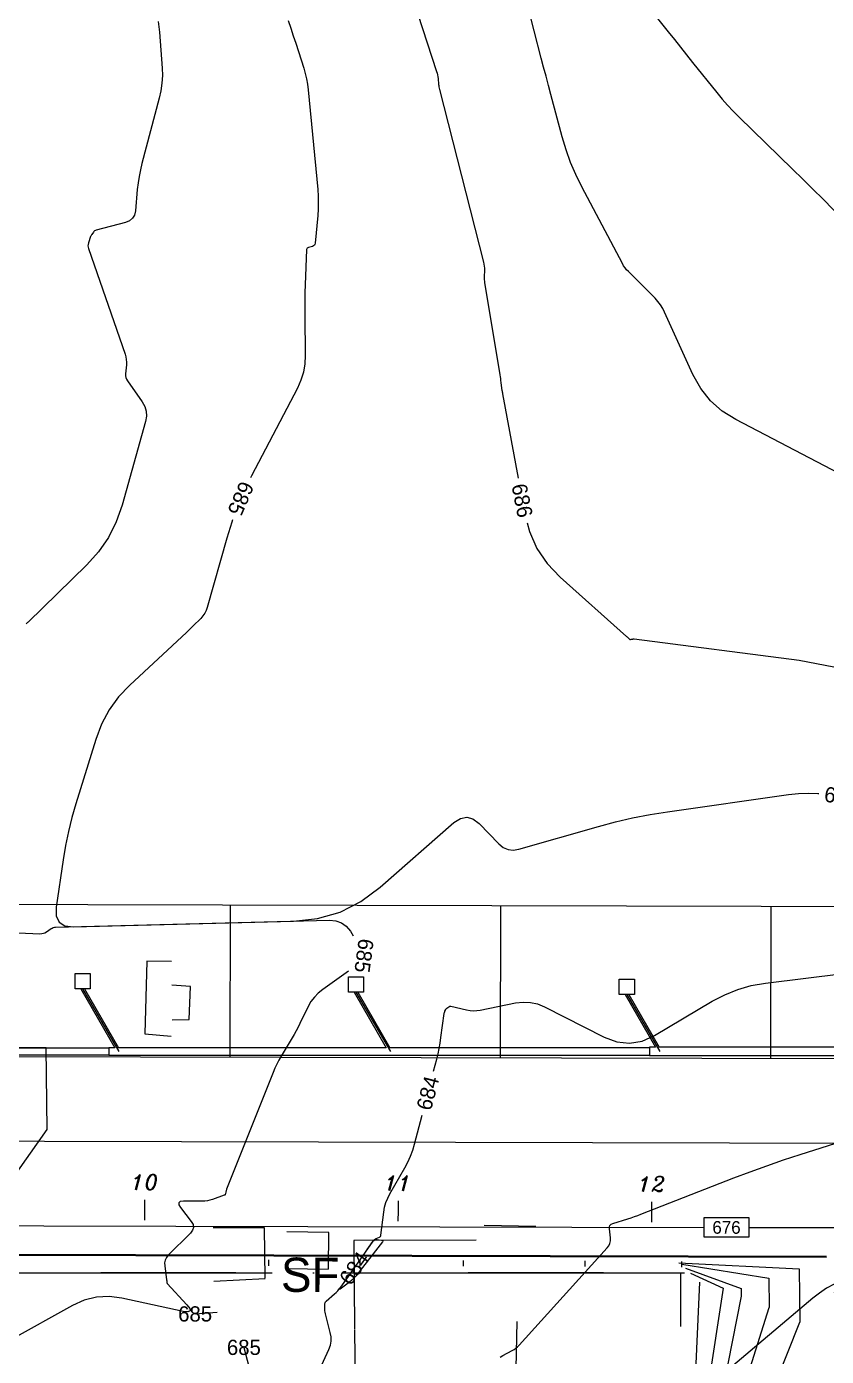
# Model space of a CAD drawing. Extents: x 9956 to 12723, y 9559 to 10903.
# Drawn here: x 11028 to 11343, y 10052 to 10577 of the extents above; entities that cross this region are included whole.
import ezdxf
from ezdxf.enums import TextEntityAlignment as Align

# ---------------------------------------------------------------- set-up
doc = ezdxf.new("R2010")
doc.units = 0
doc.header["$MEASUREMENT"] = 0
doc.linetypes.add('DGN Style 4', pattern=[121.953328, 60.938578, -30.469289, 0.076173, -30.469289])
doc.linetypes.add('DGN Style 6', pattern=[144.881468, 0.076173, -30.469289, 53.321255, -30.469289, 0.076173, -30.469289])
for name, color, linetype, lineweight in [('A-SITE-CARS', 7, 'Continuous', 0), ('A-SITE-FENC', 7, 'Continuous', 0), ('A-SITE-PLAY', 7, 'Continuous', 0), ('A-SITE-WATR', 7, 'Continuous', 0), ('A-SPOT', 7, 'Continuous', 0), ('G-ANNO-BRDR', 7, 'Continuous', 0), ('P-PVMT-JB', 7, 'Continuous', 0), ('PROJECT AREA', 7, 'Continuous', 0)]:
    doc.layers.add(name, color=color, linetype=linetype, lineweight=lineweight)
doc.styles.add('Style-Font 001', font='Font 001.shx')
doc.styles.add('Style-ITALICS', font='ITALICS.shx')
doc.styles.add('Style-WORKING', font='WORKING.shx')

msp = doc.modelspace()

# ---------------------------------------------------------------- linework, layer by layer
at = {"layer": 'A-SITE-CARS', "color": 7, "linetype": 'Continuous', "lineweight": 0}
for p, q in [((10897.77, 10085.05), (11124.43, 10085.05)), ((11151.96, 10085.05), (11287.05, 10085.05))]:
    msp.add_line(p, q, dxfattribs=at)
at = {"layer": 'A-SITE-FENC', "color": 7, "linetype": 'Continuous', "lineweight": 0}
for p, q in [((11048.94, 10197.11), (11062.38, 10173.83)), ((11050.38, 10197.11), (11063.83, 10173.83)), ((11156.74, 10195.8), (11169.43, 10173.83)), ((11158.19, 10195.8), (11170.87, 10173.83)), ((11263.57, 10194.82), (11275.55, 10174.08)), ((11265.02, 10194.82), (11276.99, 10174.08)), ((11059.97, 10170.95), (10848.66, 10170.95)), ((11059.97, 10173.7), (10956.44, 10173.7)), ((11059.97, 10173.83), (11059.97, 10170.83)), ((11062.38, 10173.83), (11059.97, 10173.83)), ((11273.28, 10170.83), (11059.97, 10170.83)), ((11169.43, 10173.83), (11063.83, 10173.83)), ((11273.28, 10173.83), (11170.87, 10173.83)), ((11273.28, 10174.08), (11273.28, 10170.58)), ((11275.55, 10174.08), (11273.28, 10174.08)), ((11388.32, 10170.58), (11273.28, 10170.58)), ((11388.32, 10174.08), (11276.99, 10174.08))]:
    msp.add_line(p, q, dxfattribs=at)
at = {"layer": 'A-SITE-FENC', "color": 7, "linetype": 'DGN Style 4', "lineweight": 0}
for p, q in [((11049.66, 10197.11), (11063.97, 10172.33)), ((11157.46, 10195.8), (11171.02, 10172.33)), ((11264.29, 10194.82), (11277.28, 10172.33))]:
    msp.add_line(p, q, dxfattribs=at)
at = {"layer": 'A-SITE-FENC', "color": 7, "linetype": 'Continuous', "lineweight": 0, "flags": 128}
for points in [[(11046.66, 10203.11), (11052.66, 10203.11), (11052.66, 10197.11), (11046.66, 10197.11)], [(11154.46, 10201.8), (11160.46, 10201.8), (11160.46, 10195.8), (11154.46, 10195.8)], [(11261.29, 10200.82), (11267.29, 10200.82), (11267.29, 10194.82), (11261.29, 10194.82)]]:
    msp.add_lwpolyline(points, close=True, dxfattribs=at)
at = {"layer": 'A-SITE-PLAY', "color": 7, "lineweight": 0}
for p, q in [((11228.39, 10103.35), (11208.05, 10103.77)), ((11130, 10086.73), (11146.67, 10086.53)), ((11101.35, 10081.81), (11121.68, 10082.81))]:
    msp.add_line(p, q, dxfattribs=at)
at = {"layer": 'A-SITE-PLAY', "color": 7, "lineweight": 0, "flags": 128}
for points in [[(11084.66, 10207.82), (11074.95, 10207.93), (11074.22, 10179.3), (11084.6, 10178.34)], [(11084.91, 10184.8), (11091.63, 10185.03), (11092.2, 10197.93), (11084.81, 10198.45)], [(11121.61, 10082.95), (11121.36, 10102.86), (11101.18, 10102.8)], [(11146.67, 10086.6), (11146.7, 10100.99), (11130.25, 10101.28)], [(11204.9, 10097.93), (11156.61, 10097.86), (11156.82, 10062.94)]]:
    msp.add_lwpolyline(points, dxfattribs=at)
at = {"layer": 'A-SITE-WATR', "color": 7, "linetype": 'Continuous', "lineweight": 0}
for p, q in [((11342.99, 10091.55), (10880.39, 10092.68)), ((11342.99, 10091.05), (10880.39, 10092.18))]:
    msp.add_line(p, q, dxfattribs=at)
at = {"layer": 'A-SITE-WATR', "color": 7, "lineweight": 0, "flags": 128}
for points in [[(10914.27, 10102.89), (10995.06, 10102.29), (10999.07, 10102.02), (11002.87, 10100.71), (11006.2, 10098.46), (11008.23, 10096.24), (11008.82, 10095.42), (11010.55, 10091.79), (11011.27, 10087.84), (11021.04, 10087.52), (11020.94, 10120.62), (11035.72, 10141.53), (11035.33, 10173.83), (11023.21, 10173.82)], [(11220.88, 10065.88), (11220.32, 10041.1), (11163.21, 10040.28), (11160.19, 10035.57), (11162.36, 10033.74), (11155.12, 10023.24), (11180.49, 10023.01), (11180.49, 10019.35), (11189.71, 10019.26), (11189.55, 10017.2)], [(11058.86, 10030.96), (11150.96, 10030.51), (11157.28, 10040.33), (11157.07, 10062.72)]]:
    msp.add_lwpolyline(points, dxfattribs=at)
at = {"layer": 'A-SPOT', "color": 7, "linetype": 'Continuous', "lineweight": 0, "flags": 128}
msp.add_lwpolyline([(10897.16, 10630.62), (10328.85, 10632.02), (10328.88, 10642.02), (10253.88, 10642.2), (10253.7, 10567.2), (10263.7, 10567.18), (10262.88, 10232.19), (10896.18, 10230.64), (10896.18, 10231.41), (10975.18, 10231.22), (10975.14, 10215.11), (10998.47, 10215.06), (10998.51, 10230.39), (11582.82, 10228.96), (11583.64, 10563.94), (11593.64, 10563.92), (11593.82, 10638.91), (11518.83, 10639.1), (11518.8, 10629.1), (10977.16, 10630.43), (10977.16, 10629.66), (10897.16, 10629.85)], close=True, dxfattribs=at)
at = {"layer": 'G-ANNO-BRDR', "color": 43, "linetype": 'Continuous', "lineweight": 0}
for p, q in [((11107.8, 10230.12), (11107.65, 10170.12)), ((11214.46, 10229.86), (11214.31, 10169.86)), ((11321.12, 10229.6), (11320.98, 10169.6)), ((11123.1, 10087.86), (11123.1, 10090.13)), ((11159.06, 10087.63), (11159.06, 10089.9)), ((11199.84, 10087.63), (11199.84, 10089.9)), ((11247.85, 10087.53), (11247.85, 10089.81)), ((11284.79, 10088.98), (11332.2, 10086.57)), ((11285.92, 10087.3), (11285.92, 10089.58)), ((11285.92, 10088.44), (11320.25, 10082.95)), ((11287.37, 10086.9), (11309.33, 10078.88)), ((11332.2, 10086.57), (11332.53, 10065.65)), ((11289.45, 10084.89), (11302.22, 10078.98)), ((11320.25, 10082.95), (11320.43, 10071.44)), ((11302.22, 10078.98), (11294.82, 10030.1)), ((11309.38, 10075.83), (11297.37, 10015.05)), ((11309.33, 10078.88), (11309.38, 10075.83)), ((11300.3, 10007.33), (11320.43, 10071.44)), ((11302.76, 9990.63), (11332.53, 10065.65))]:
    msp.add_line(p, q, dxfattribs=at)
at = {"layer": 'G-ANNO-BRDR', "color": 43, "linetype": 'Continuous', "lineweight": 0, "flags": 128}
for points in [[(11170.87, 10615.55), (11189.23, 10558.83), (11189.43, 10558.15), (11189.6, 10557.46), (11189.72, 10556.76), (11189.81, 10556.06), (11190.03, 10553.74), (11190.08, 10553.25), (11190.16, 10552.76), (11190.25, 10552.27), (11190.37, 10551.78), (11207.75, 10483.62), (11207.92, 10482.83), (11208.03, 10482.04), (11208.09, 10481.25), (11208.1, 10480.44), (11208.02, 10477.81), (11208.02, 10477.24), (11208.05, 10476.68), (11208.1, 10476.12), (11208.18, 10475.56), (11214.19, 10439.19), (11214.31, 10438.45), (11214.42, 10437.7), (11214.52, 10436.95), (11214.62, 10436.2), (11215.03, 10432.95), (11215.05, 10432.83), (11215.07, 10432.71), (11215.1, 10432.59), (11215.12, 10432.47), (11215.22, 10432.07), (11215.24, 10431.99), (11215.25, 10431.9), (11215.27, 10431.82), (11215.29, 10431.73), (11221.39, 10398.49)], [(11348.06, 10400.26), (11307.28, 10421.53), (11301.9, 10424.9), (11297.29, 10429), (11293.45, 10433.82), (11290.37, 10439.38), (11279.2, 10463.91), (11278.44, 10465.4), (11277.56, 10466.81), (11276.56, 10468.14), (11275.43, 10469.39), (11271.57, 10473.33), (11270.74, 10474.17), (11269.9, 10475), (11269.06, 10475.83), (11268.22, 10476.66), (11264.88, 10479.9), (11264.2, 10480.62), (11263.58, 10481.38), (11263.02, 10482.19), (11262.52, 10483.05), (11246.52, 10513.4), (11244.19, 10518.15), (11242.12, 10523), (11240.33, 10527.96), (11238.82, 10533.04), (11234.32, 10549.78), (11233.36, 10553.37), (11232.41, 10556.96), (11231.47, 10560.55), (11230.54, 10564.15), (11216.63, 10618.1)], [(11269.48, 10588.45), (11280.63, 10574.44), (11283.02, 10571.44), (11285.42, 10568.44), (11287.81, 10565.44), (11290.2, 10562.44), (11299.74, 10550.51), (11301.83, 10547.98), (11303.98, 10545.53), (11306.22, 10543.14), (11308.53, 10540.83), (11329.67, 10520.3), (11333.7, 10516.37), (11337.7, 10512.41), (11341.68, 10508.43), (11345.63, 10504.42), (11358.51, 10491.3), (11361.21, 10488.43), (11363.79, 10485.47), (11366.23, 10482.39), (11368.56, 10479.22), (11387.99, 10451.46), (11390.33, 10448.29)], [(11079.5, 10578.56), (11079.95, 10574.28), (11081, 10560.21), (11081.1, 10557.21), (11080.95, 10554.23), (11080.55, 10551.27), (11079.9, 10548.34), (11073.03, 10522.51), (11072.42, 10519.99), (11071.91, 10517.45), (11071.51, 10514.9), (11071.22, 10512.32), (11070.44, 10503.87), (11070.07, 10502.23), (11069.31, 10500.93), (11068.15, 10499.96), (11066.59, 10499.33), (11054.99, 10496.28), (11054.67, 10496.17), (11054.38, 10496), (11054.13, 10495.79), (11053.91, 10495.52), (11053.26, 10494.58), (11053.13, 10494.37), (11053.01, 10494.16), (11052.9, 10493.94), (11052.81, 10493.71), (11051.92, 10491.21), (11051.78, 10490.67), (11051.73, 10490.14), (11051.78, 10489.6), (11051.91, 10489.06), (11066.4, 10447.29), (11066.7, 10446.26), (11066.89, 10445.22), (11066.96, 10444.17), (11066.92, 10443.1), (11066.62, 10439.6), (11066.61, 10438.86), (11066.73, 10438.16), (11066.98, 10437.49), (11067.35, 10436.86), (11073.18, 10428.56), (11074.2, 10426.74), (11074.76, 10424.85), (11074.86, 10422.87), (11074.51, 10420.82), (11065.23, 10387.75), (11062.93, 10381.18), (11059.84, 10375.07), (11055.96, 10369.43), (11051.3, 10364.26), (11028.21, 10341.72), (11027.95, 10341.47), (11027.69, 10341.22), (11027.43, 10340.97)], [(11224.93, 10380.85), (11225.86, 10377.36), (11228.84, 10370.78), (11232.91, 10364.81), (11238.04, 10359.44), (11264.2, 10336.06), (11264.36, 10335.92), (11264.51, 10335.77), (11264.66, 10335.63), (11264.81, 10335.48), (11265.37, 10334.9), (11265.44, 10334.84), (11265.51, 10334.81), (11265.59, 10334.8), (11265.67, 10334.82), (11265.96, 10334.9), (11266.02, 10334.92), (11266.08, 10334.93), (11266.15, 10334.94), (11266.21, 10334.95), (11266.7, 10335.02), (11266.8, 10335.03), (11266.91, 10335.04), (11267.01, 10335.04), (11267.11, 10335.03), (11332.26, 10326.68), (11345.87, 10324.05)], [(11188.06, 10164.65), (11189.3, 10169.38), (11189.81, 10171.47), (11190.25, 10173.57), (11190.64, 10175.69), (11190.96, 10177.82), (11192.26, 10187.31), (11192.3, 10187.54), (11192.36, 10187.77), (11192.44, 10188), (11192.53, 10188.22), (11192.87, 10188.93), (11192.95, 10189.07), (11193.05, 10189.21), (11193.17, 10189.32), (11193.3, 10189.43), (11194.14, 10190.02), (11194.32, 10190.13), (11194.52, 10190.19), (11194.72, 10190.2), (11194.93, 10190.18), (11201.11, 10188.76), (11202.43, 10188.52), (11203.76, 10188.43), (11205.08, 10188.49), (11206.41, 10188.68), (11220.39, 10191.5), (11223.35, 10191.85), (11226.24, 10191.71), (11229.06, 10191.08), (11231.82, 10189.94), (11255.36, 10178), (11260.38, 10176.13), (11265.36, 10175.61), (11270.29, 10176.45), (11275.18, 10178.65), (11297.92, 10192.13), (11302.89, 10194.74), (11308.04, 10196.8), (11313.38, 10198.32), (11318.91, 10199.28), (11349.74, 10203.05)], [(10438.07, 10153.04), (10574.34, 10171.43), (11349.23, 10169.53)], [(11141.15, 10042.44), (11146.77, 10054.87), (11147.35, 10056.5), (11147.64, 10058.14), (11147.63, 10059.82), (11147.33, 10061.51), (11145.53, 10068.37), (11145.4, 10068.93), (11145.3, 10069.5), (11145.23, 10070.07), (11145.19, 10070.64), (11145.12, 10072.54), (11145.14, 10072.92), (11145.25, 10073.28), (11145.43, 10073.6), (11145.7, 10073.88), (11148.96, 10076.72), (11149.64, 10077.35), (11150.28, 10078.01), (11150.88, 10078.71), (11151.44, 10079.45), (11155.11, 10084.53), (11155.89, 10085.62), (11156.67, 10086.72), (11157.44, 10087.81), (11158.21, 10088.91), (11164.27, 10097.6), (11164.52, 10097.91), (11164.81, 10098.18), (11165.12, 10098.41), (11165.48, 10098.59), (11166.68, 10099.13), (11166.91, 10099.27), (11167.09, 10099.45), (11167.21, 10099.67), (11167.27, 10099.93), (11168.41, 10108.98), (11168.74, 10110.89), (11169.26, 10112.74), (11169.97, 10114.53), (11170.85, 10116.26), (11176.75, 10126.5), (11177.94, 10128.73), (11178.97, 10131.02), (11179.84, 10133.37), (11180.56, 10135.79), (11183.53, 10147.23)], [(11214.3, 10051.83), (11215.43, 10052.41), (11219.08, 10054.38), (11219.84, 10054.83), (11220.55, 10055.34), (11221.21, 10055.91), (11221.83, 10056.54), (11256.57, 10094.88), (11257.22, 10095.75), (11257.64, 10096.69), (11257.84, 10097.71), (11257.82, 10098.8), (11257.39, 10102.46), (11257.4, 10103.18), (11257.63, 10103.76), (11258.07, 10104.2), (11258.72, 10104.51), (11264.74, 10106.38), (11266.03, 10106.79), (11267.31, 10107.23), (11268.58, 10107.69), (11269.84, 10108.17), (11306.45, 10122.47), (11312.94, 10124.94), (11319.47, 10127.31), (11326.04, 10129.57), (11332.65, 10131.73), (11363.24, 10141.45)], [(11074.06, 10113.83), (11074.04, 10109.83), (11074.03, 10105.83)], [(11174.06, 10113.46), (11174.04, 10109.46), (11174.03, 10105.46)], [(11274.06, 10113.09), (11274.04, 10109.09), (11274.03, 10105.09)], [(10721.72, 10104.4), (11294.63, 10103)], [(11312.54, 10102.95), (11346.02, 10102.87), (11390.99, 10091.43), (11345.96, 10077)], [(11167.88, 10097.27), (11158.24, 10084.78), (11157.47, 10083.85), (11156.65, 10082.97), (11155.77, 10082.15), (11154.84, 10081.39), (11151.7, 10078.98), (11151.18, 10078.61), (11150.94, 10078.55), (11151, 10078.78), (11151.35, 10079.32), (11151.52, 10079.55)], [(11161.93, 10094.23), (11164.12, 10097.37), (11164.46, 10097.76), (11164.85, 10098.01), (11165.31, 10098.14), (11165.82, 10098.15), (11167.58, 10097.96), (11167.89, 10097.88), (11168.03, 10097.74), (11168.03, 10097.54), (11167.88, 10097.27)], [(11483.11, 10044.69), (11400, 10072.32), (11395.85, 10073.75), (11391.74, 10075.3), (11387.67, 10076.94), (11383.64, 10078.69), (11365.26, 10086.93), (11365.1, 10087.02), (11364.95, 10087.12), (11364.81, 10087.23), (11364.68, 10087.37), (11364.28, 10087.83), (11364.2, 10087.91), (11364.1, 10087.95), (11363.99, 10087.96), (11363.87, 10087.93), (11349.12, 10081.96), (11346.03, 10080.57), (11343.08, 10078.95), (11340.27, 10077.09), (11337.59, 10075.01), (11269.41, 10017.41)]]:
    msp.add_lwpolyline(points, dxfattribs=at)
msp.add_lwpolyline([(11294.62, 10099.25), (11312.53, 10099.2), (11312.55, 10106.7), (11294.64, 10106.75)], close=True, dxfattribs=at)
at = {"layer": 'P-PVMT-JB', "color": 7, "linetype": 'DGN Style 6', "lineweight": 0}
for p, q in [((11285.61, 10085.12), (10893.61, 10085.12)), ((11285.61, 9598.53), (11285.61, 10085.12))]:
    msp.add_line(p, q, dxfattribs=at)
at = {"layer": 'PROJECT AREA', "color": 43, "linetype": 'Continuous', "lineweight": 0}
msp.add_line((11292.97, 10081.35), (11286.07, 9926.6), dxfattribs=at)
at = {"layer": 'PROJECT AREA', "color": 43, "linetype": 'Continuous', "lineweight": 0, "flags": 128}
for points in [[(11130.75, 10578.93), (11131.73, 10575.94), (11132.7, 10572.95), (11133.68, 10569.96), (11136.84, 10560.18), (11137.46, 10558.07), (11137.96, 10555.94), (11138.35, 10553.79), (11138.62, 10551.61), (11142.35, 10512.27), (11142.53, 10509.72), (11142.59, 10507.16), (11142.53, 10504.6), (11142.36, 10502.05), (11141.35, 10491.11), (11141.25, 10490.66), (11141.04, 10490.3), (11140.72, 10490.04), (11140.29, 10489.86), (11138.71, 10489.45), (11138.41, 10489.32), (11138.19, 10489.14), (11138.05, 10488.89), (11138, 10488.57), (11137.44, 10474.7), (11137.34, 10471.72), (11137.28, 10468.75), (11137.25, 10465.78), (11137.27, 10462.8), (11137.44, 10446.86), (11137.28, 10443.49), (11136.7, 10440.22), (11135.73, 10437.05), (11134.35, 10433.97), (11116.23, 10399.36), (11115.85, 10398.57)], [(11108.77, 10382.03), (11108.44, 10381.14), (11106.49, 10374.81), (11098.83, 10347.49), (11098.4, 10346.28), (11097.83, 10345.15), (11097.12, 10344.11), (11096.26, 10343.15), (11093.2, 10340.17), (11092.55, 10339.53), (11091.89, 10338.9), (11091.22, 10338.27), (11090.56, 10337.64), (11068.25, 10316.84), (11063.83, 10312.16), (11060.12, 10307.03), (11057.12, 10301.45), (11054.84, 10295.43), (11047.02, 10270.06), (11045.45, 10264.61), (11044.09, 10259.1), (11042.94, 10253.54), (11042, 10247.94), (11039.22, 10229.32), (11039.2, 10225.84), (11040.35, 10223.38), (11042.64, 10221.95), (11046.1, 10221.54), (11132.88, 10223.76), (11142.32, 10224.79), (11151.16, 10227.35), (11159.4, 10231.46), (11167.03, 10237.12), (11196.08, 10262.61), (11198.63, 10264.28), (11201.13, 10264.76), (11203.58, 10264.08), (11205.99, 10262.21), (11213.77, 10254.19), (11215.51, 10252.77), (11217.42, 10251.95), (11219.48, 10251.72), (11221.7, 10252.08), (11253.05, 10261.1), (11259.79, 10262.91), (11266.58, 10264.49), (11273.43, 10265.82), (11280.32, 10266.91), (11328.1, 10273.64), (11331.92, 10274.05), (11335.74, 10274.2), (11339.56, 10274.1), (11339.95, 10274.06)], [(11024.4, 10219.11), (11032.84, 10218.8), (11033.52, 10218.83), (11034.16, 10218.96), (11034.78, 10219.19), (11035.37, 10219.53), (11037.23, 10220.79), (11037.64, 10221.03), (11038.07, 10221.21), (11038.52, 10221.32), (11039, 10221.36), (11147.02, 10224.13), (11149.54, 10223.9), (11151.75, 10223.1), (11153.65, 10221.72), (11155.24, 10219.75), (11156.41, 10217.92)], [(11154.55, 10204), (11144.34, 10196.82), (11142.58, 10195.41), (11141.04, 10193.81), (11139.72, 10192.03), (11138.62, 10190.06), (11135.38, 10183.33), (11134.67, 10181.9), (11133.92, 10180.49), (11133.14, 10179.09), (11132.33, 10177.72), (11127.95, 10170.54), (11127.05, 10168.99), (11126.21, 10167.4), (11125.45, 10165.78), (11124.75, 10164.12), (11106.46, 10118.02), (11106.36, 10117.77), (11106.28, 10117.52), (11106.21, 10117.26), (11106.15, 10117), (11105.97, 10116.15), (11105.91, 10115.98), (11105.82, 10115.84), (11105.69, 10115.73), (11105.53, 10115.66), (11100.87, 10114.01), (11099.86, 10113.7), (11098.84, 10113.48), (11097.8, 10113.35), (11096.75, 10113.3), (11089.43, 10113.29), (11088.18, 10113.14), (11087.56, 10112.67), (11087.57, 10111.9), (11088.22, 10110.81), (11092.52, 10105.25), (11093.19, 10104.08), (11093.37, 10102.94), (11093.05, 10101.83), (11092.23, 10100.75)], [(10519.2, 10103.98), (10656.44, 10137.89), (11358.86, 10136.17)], [(11092.23, 10100.75), (11083.45, 10092.04), (11082.7, 10091.12), (11082.21, 10090.11), (11081.99, 10089.01), (11082.02, 10087.82), (11082.77, 10082.36), (11082.79, 10082.21), (11082.81, 10082.05), (11082.82, 10081.9), (11082.84, 10081.74), (11082.87, 10081.24), (11082.89, 10081.13), (11082.92, 10081.04), (11082.97, 10080.94), (11083.03, 10080.86), (11090.73, 10072.45), (11091.87, 10070.94), (11092, 10070.01), (11091.13, 10069.65), (11089.25, 10069.87), (11065.18, 10075.02), (11060.09, 10075.66), (11055.14, 10075.4), (11050.32, 10074.22), (11045.64, 10072.13), (11021.02, 10058.54)], [(11094.02, 10068.85), (11102.76, 10069.51)], [(11113.25, 10055.67), (11117.21, 10040.6)]]:
    msp.add_lwpolyline(points, dxfattribs=at)

# ---------------------------------------------------------------- texts
at = {"layer": 'A-SITE-CARS', "color": 7, "linetype": 'Continuous', "lineweight": 0, "style": 'Style-Font 001'}
msp.add_text('SF', height=13.5, rotation=359.8776, dxfattribs=at).set_placement((11139.41, 10084.29), align=Align.MIDDLE_CENTER)
at = {"layer": 'G-ANNO-BRDR', "color": 43, "linetype": 'Continuous', "lineweight": 0}
for s, height, rotation, style, p in [('686', 6, 281.3551, 'Style-Font 001', (11223.01, 10389.63)), ('684', 6, 75.4215, 'Style-Font 001', (11185.8, 10155.94)), ('676', 5, 359.8595, 'Style-WORKING', (11303.59, 10102.97)), ('684', 6, 54.6705, 'Style-Font 001', (11156.77, 10086.86))]:
    msp.add_text(s, height=height, rotation=rotation, dxfattribs=dict(at, style=style)).set_placement(p, align=Align.MIDDLE_CENTER)
at = {"layer": 'G-ANNO-BRDR', "color": 43, "linetype": 'Continuous', "lineweight": 0, "style": 'Style-ITALICS'}
for s, p in [('10', (11074.07, 10117.83)), ('11', (11174.07, 10117.46)), ('12', (11274.07, 10117.09))]:
    msp.add_text(s, height=6, rotation=359.7868, dxfattribs=at).set_placement(p, align=Align.CENTER)
at = {"layer": 'PROJECT AREA', "color": 43, "linetype": 'Continuous', "lineweight": 0, "style": 'Style-Font 001'}
for rotation, p in [(246.8432, (11112.04, 10390.42)), (352.6675, (11348.89, 10273.03)), (262.4007, (11160.66, 10210.1))]:
    msp.add_text('685', height=6, rotation=rotation, dxfattribs=at).set_placement(p, align=Align.MIDDLE_CENTER)
for p in [(11094.02, 10068.85), (11113.25, 10055.67)]:
    msp.add_text('685', height=6, dxfattribs=at).set_placement(p, align=Align.MIDDLE_CENTER)

doc.saveas('drawing.dxf')
